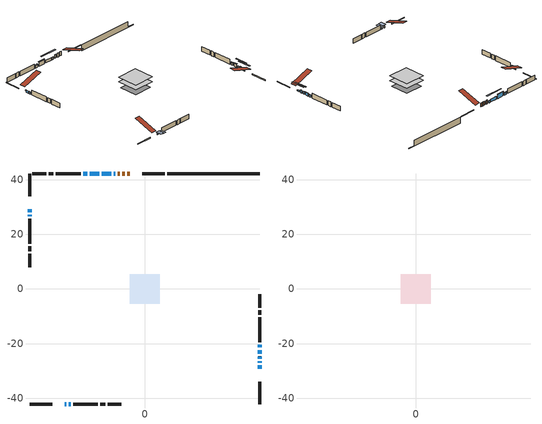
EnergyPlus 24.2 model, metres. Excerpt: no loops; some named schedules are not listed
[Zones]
conditioned space
 floor adiabatic (AdiabaticFloorConstruction): -5.43,-5.43 -5.43,5.43 5.43,5.43 5.43,-5.43 z1.53
 floor foundation (Slab1 construction): -4.84,-4.84 -4.84,4.84 4.84,4.84 4.84,-4.84 z-1.48
 floor foundation (Slab2 construction): -2.16,-2.16 -2.16,2.16 2.16,2.16 2.16,-2.16 z0
 wall outside (RimJoist1 construction): 7.3,42.07 -0.93,42.07 / -42.07,-42.07 -33.84,-42.07 / -42.07,42.07 -42.07,33.84 / 42.07,-42.07 42.07,-33.84 z1.53:1.83
 wall outside (AdiabaticWallConstruction 1): -5.57,42.07 -6.35,42.07 / -7.28,42.07 -8.19,42.07 / -9.12,42.07 -9.82,42.07 z1.53:3.56
 wall outside (AdiabaticWallConstruction): -29.19,-42.07 -28.66,-42.07 z1.53:2.45; -10.75,42.07 -11.28,42.07 / 42.07,-25.43 42.07,-24.69 z1.53:2.75; 42.07,-29.19 42.07,-27.97 z1.53:2.27; 42.07,-27.04 42.07,-26.36 z1.53:2.95; -12.21,42.07 -15.72,42.07 / 42.07,-23.76 42.07,-22.31 z1.53:2.98; 42.07,-21.39 42.07,-20.45 z1.53:2.6; -16.64,42.07 -20.15,42.07 z1.53:3.56; -21.08,42.07 -22.53,42.07 z1.53:2.67; -27.73,-42.07 -27.14,-42.07 z1.53:2.12; -42.07,29.19 -42.07,28.02 / -42.07,27.1 -42.07,26.54 z1.53:2.5
 wall outside (Wall1 construction): -23.46,42.07 -32.55,42.07 / -26.21,-42.07 -17.12,-42.07 / -42.07,25.61 -42.07,16.51 / 42.07,-19.52 42.07,-10.42 z1.53:3.97
 wall outside (Wall2 construction): -33.48,42.07 -35.18,42.07 / -16.19,-42.07 -14.5,-42.07 / -42.07,15.58 -42.07,13.89 / 42.07,-9.49 42.07,-7.8 z1.53:3.97
 wall outside (Wall3 construction): -36.1,42.07 -41.14,42.07 / -13.57,-42.07 -8.53,-42.07 / -42.07,12.96 -42.07,7.93 / 42.07,-6.87 42.07,-1.84 z1.53:3.97
 wall foundation (FoundationWall1 construction): 8.23,42.07,-1.48 8.23,42.07,1.53 38.68,42.07,1.53 38.68,42.07,-1.21 42.07,42.07,-1.21 42.07,42.07,-1.48
 window (WindowConstruction 7): -29.19,-42.07 -28.66,-42.07 z1.53:2.44
 window (WindowConstruction 12): -10.75,42.07 -11.28,42.07 z1.53:2.75
 window (WindowConstruction 8): 42.07,-29.19 42.07,-27.97 z1.53:2.27
 window (WindowConstruction 9): 42.07,-27.04 42.07,-26.36 z1.53:2.95
 window (WindowConstruction 10): -12.21,42.07 -15.72,42.07 z1.53:2.98
 window (WindowConstruction 11): 42.07,-25.43 42.07,-24.69 z1.53:2.75
 window (WindowConstruction): 42.07,-23.76 42.07,-22.31 z1.53:2.98
 window (WindowConstruction 1): 42.07,-21.39 42.07,-20.45 z1.53:2.6
 window (WindowConstruction 2): -16.65,42.07 -20.15,42.07 z1.53:3.56
 window (WindowConstruction 3): -21.08,42.07 -22.53,42.07 z1.53:2.67
 window (WindowConstruction 4): -27.73,-42.07 -27.14,-42.07 z1.53:2.12
 window (WindowConstruction 5): -42.07,29.19 -42.07,28.02 z1.53:2.5
 window (WindowConstruction 6): -42.07,27.1 -42.07,26.54 z1.53:2.5
 door (Door): -5.57,42.07 -6.35,42.07 z1.53:3.56
 door (Door 1): -7.28,42.07 -8.19,42.07 z1.53:3.56
 door (Door 2): -9.12,42.07 -9.82,42.07 z1.53:3.56
 ceiling adiabatic (AdiabaticFloorConstruction): 5.43,-5.43 5.43,5.43 -5.43,5.43 -5.43,-5.43 z1.53
attic - vented
 floor to conditioned space (Floor1 construction Reversed): -5.43,-5.43 -5.43,5.43 5.43,5.43 5.43,-5.43 z3.97
 roof outside (Roof1 construction): -4.64,42.07,3.97 -4.64,31.49,7.49 -1.86,31.49,7.49 -1.86,42.07,3.97; -30.12,-42.07,3.97 -30.12,-31.49,7.49 -32.91,-31.49,7.49 -32.91,-42.07,3.97; -42.07,30.12,3.97 -31.49,30.12,7.49 -31.49,32.91,7.49 -42.07,32.91,3.97; 42.07,-30.12,3.97 31.49,-30.12,7.49 31.49,-32.91,7.49 42.07,-32.91,3.97
shading: -28.05,-42.07 -29.8,-42.07 -29.8,-44.81 -28.05,-44.81 z3.05; 42.07,-25.03 42.07,-32.13 42.48,-32.13 42.48,-25.03 z5.21; 42.07,-23.42 42.07,-29.99 42.48,-29.99 42.48,-23.42 z5.89; -18.66,42.07 -9.27,42.07 -9.27,42.48 -18.66,42.48 z5.92; 42.07,-22.11 42.07,-23.96 42.48,-23.96 42.48,-22.11 z3.18; 42.07,-20.25 42.07,-21.59 42.48,-21.59 42.48,-20.25 z2.8; -20.35,42.07 -16.44,42.07 -16.44,42.48 -20.35,42.48 z3.76; -22.73,42.07 -20.88,42.07 -20.88,42.48 -22.73,42.48 z2.87; -26.53,-42.07 -28.34,-42.07 -28.34,-44.81 -26.53,-44.81 z2.72; -42.07,27.82 -42.07,29.39 -42.48,29.39 -42.48,27.82 z2.7; -42.07,26.34 -42.07,27.3 -42.48,27.3 -42.48,26.34 z2.7
[Building]
Building 1: Terrain=Suburbs
[Site:Location]
Edmonton Intl AP_AB: Latitude {deg}=53.31; Longitude {deg}=-113.58; Time Zone {hr}=-7; Elevation {m}=723; Keep Site Location Information=Yes
[Site:GroundTemperature:Shallow]
-1.56185, -3.61833, -3.78302, -2.80711, 1.11059, 5.01004, 8.39065, 10.5322, 10.7141, 8.97234, 5.67794, 1.89811
[Site:WaterMainsTemperature]
Calculation Method=Schedule; Temperature Schedule=mains temperature schedule
[Material] Roughness=Rough; Thermal Absorptance=0.9
Name | Thickness {m} | Conductivity {W/m-K} | Density {kg/m3} | Specific Heat {J/kg-K} | Solar Absorptance | Visible Absorptance
asphalt or fiberglass shingles | 0.00635 | 0.162714 | 1121.4 | 1465.45 | 0.4 | 0.4
ceiling loosefill ins | 0.0846667 | 0.0480833 | 16.02 | 1046.75 | 0.7 | 0.7
ceiling stud and cavity | 0.1397 | 0.103169 | 65.682 | 1177.47 | 0.7 | 0.7
concrete 4.0 in. | 0.1016 | 1.803125 | 2242.8 | 837.4 | 0.7 | 0.7
concrete 8.0 in. | 0.2032 | 1.803125 | 2242.8 | 837.4 | 0.7 | 0.7
door material | 0.04445 | 0.053851 | 512.64 | 1214.23 | 0.7 | 0.7
door material 1 | 0.04445 | 0.188738 | 512.64 | 1214.23 | 0.7 | 0.7
exterior vertical ins | 0.0460229 | 0.029427 | 32.04 | 1214.23 | 0.7 | 0.7
floor covering | 0.0127 | 0.0433444 | 54.468 | 1339.84 | 0.6 | 0.6
floor rigid ins; wall rigid ins 1 | 0.512978 | 0.029427 | 32.04 | 1214.23 | 0.7 | 0.7
floor stud and cavity | 0.1397 | 1.75129 | 37.0049 | 1207.88 | 0.7 | 0.7
furniture material conditioned space 1 | 0.1524 | 0.115458 | 640.8 | 1214.23 | 0.6 | 0.6
gypsum board | 0.0127 | 0.160291 | 801 | 837.4 | 0.6 | 0.6
gypsum board 1 | 0.00254 | 0.160291 | 801 | 837.4 | 0.6 | 0.6
gypsum board 2 | 0.0127 | 0.160291 | 801 | 837.4 | 0.7 | 0.7
osb sheathing 0.5 in. | 0.0127 | 0.115458 | 512.64 | 1214.23 | 0.7 | 0.7
osb sheathing 0.75 in. | 0.01905 | 0.115458 | 512.64 | 1214.23 | 0.7 | 0.7
osb sheathing 2.0 in. | 0.0508 | 0.115458 | 512.64 | 1214.23 | 0.7 | 0.7
rim joist stud and cavity | 0.0508 | 0.0296634 | 125.044 | 1163.47 | 0.6 | 0.6
wall rigid ins | 0.051816 | 0.029427 | 32.04 | 1214.23 | 0.7 | 0.7
wall stud and cavity | 0.1397 | 0.212138 | 139.0536 | 1170.24 | 0.7 | 0.7
wall stud and cavity 1 | 0.1397 | 0.408978 | 139.0536 | 1170.24 | 0.7 | 0.7
wall stud and cavity 2 | 0.0889 | 0.539245 | 50.32683 | 1063.81 | 0.7 | 0.7
wall stud and cavity 3 | 0.0889 | 0.380278 | 52.3479 | 1209.89 | 0.7 | 0.7
wall stud and cavity 4 | 0.0889 | 0.391764 | 83.0341 | 1211.67 | 0.7 | 0.7
wood siding | 0.0254 | 0.102417 | 544.68 | 1172.36 | 0.4 | 0.4
wood siding 1 | 0.00254 | 0.102417 | 544.68 | 1172.36 | 0.4 | 0.4
wood siding 2; wood siding 3; wood siding 4 | 0.0254 | 0.102417 | 544.68 | 1172.36 | 0.7 | 0.7
[WindowMaterial:SimpleGlazingSystem]
Name | U-Factor {W/m2-K} | Solar Heat Gain Coefficient
WindowMaterial | 2.96278 | 0.59
WindowMaterial 1 | 3.0082 | 0.53
WindowMaterial 10 | 2.946882 | 0.61
WindowMaterial 11 | 3.30914 | 0.61
WindowMaterial 2 | 2.97868 | 0.59
WindowMaterial 3 | 2.97187 | 0.58
WindowMaterial 4 | 3.30346 | 0.57
WindowMaterial 5 | 2.99855 | 0.54
WindowMaterial 6 | 3.0383 | 0.46
WindowMaterial 7 | 3.308 | 0.59
WindowMaterial 8 | 3.00764 | 0.52
WindowMaterial 9 | 2.12017 | 0.42
[Construction]
AdiabaticFloorConstruction: floor stud and cavity, floor rigid ins, osb sheathing 0.75 in., floor covering
AdiabaticWallConstruction: wood siding 3, wall rigid ins 1, wall stud and cavity 3, gypsum board
AdiabaticWallConstruction 1: wood siding 4, wall rigid ins 1, wall stud and cavity 3, gypsum board
Door; Door 2: door material
Door 1: door material 1
Floor1 construction Reversed: gypsum board, ceiling stud and cavity, ceiling loosefill ins
FoundationWall1 construction: concrete 8.0 in., gypsum board 2
furniture construction conditioned space 1: furniture material conditioned space 1
PartitionWallConstruction: gypsum board, wall stud and cavity 4, gypsum board
RimJoist1 construction: wood siding 2, osb sheathing 2.0 in., rim joist stud and cavity
Roof1 construction: asphalt or fiberglass shingles
Slab1 construction; Slab2 construction: concrete 4.0 in.
Wall1 construction: wood siding, wall rigid ins, osb sheathing 0.5 in., wall stud and cavity, gypsum board
Wall2 construction: wood siding, wall rigid ins, osb sheathing 0.5 in., wall stud and cavity 1, gypsum board
Wall3 construction: wood siding 1, wall stud and cavity 2, gypsum board 1
WindowConstruction: WindowMaterial
WindowConstruction 1: WindowMaterial 1
WindowConstruction 10: WindowMaterial 10
WindowConstruction 11; WindowConstruction 8: WindowMaterial 8
WindowConstruction 12: WindowMaterial 11
WindowConstruction 2: WindowMaterial 2
WindowConstruction 3: WindowMaterial 3
WindowConstruction 4: WindowMaterial 4
WindowConstruction 5: WindowMaterial 5
WindowConstruction 6: WindowMaterial 6
WindowConstruction 7: WindowMaterial 7
WindowConstruction 9: WindowMaterial 9
[Zone] Multiplier=1; Part of Total Floor Area=Yes
Name | Volume {m3}
attic - vented | 67.4027
conditioned space | 610.9
[Space]
Name | Zone | Volume {m3}
attic - vented 1 | attic - vented | 67.4027
conditioned space 1 | conditioned space | 610.9
[ZoneInfiltration:EffectiveLeakageArea]
infil attic - vented 1: Zone or Space=attic - vented 1; Schedule=Always On Discrete; Effective Air Leakage Area {cm2}=4098.09; Stack Coefficient=0.00024506; Wind Coefficient=1.05769e-05
[ZoneMixing]
whole house fan mix: Zone or Space=attic - vented; Schedule=Always On Continuous; Design Flow Rate Calculation Method=Flow/Zone; Design Flow Rate {m3/s}=0; Source Zone or Space=conditioned space
[SurfaceProperty:ExposedFoundationPerimeter] Exposed Perimeter Calculation Method=TotalExposedPerimeter
Name | Total Exposed Perimeter {m}
Slab1 | 33.833
Slab2 | 12.497
[InternalMass] Zone or ZoneList=conditioned space; Space or SpaceList=conditioned space 1
Name | Construction | Surface Area {m2}
furniture mass conditioned space 1 | furniture construction conditioned space 1 | 91.9921
partition wall mass | PartitionWallConstruction | 229.98
[Lights]
interior lighting: Zone or ZoneList or Space or SpaceList=conditioned space 1; Schedule=interior lighting schedule; Design Level Calculation Method=LightingLevel; Lighting Level {W}=343.2; Return Air Fraction=0; Fraction Radiant=0.6; Fraction Visible=0.2; Fraction Replaceable=1
[People]
occupants: Zone or ZoneList or Space or SpaceList=conditioned space 1; Number of People Schedule=occupants schedule; Number of People Calculation Method=People; Number of People=3; Fraction Radiant=0.314171; Sensible Heat Fraction=0.56303; Activity Level Schedule=occupants activity schedule; Carbon Dioxide Generation Rate {m3/s-W}=0; Enable ASHRAE 55 Comfort Warnings=No; Mean Radiant Temperature Calculation Type=EnclosureAveraged
[ElectricEquipment] Zone or ZoneList or Space or SpaceList=conditioned space 1; Design Level Calculation Method=EquipmentLevel
Name | Schedule | Design Level {W} | Fraction Latent | Fraction Radiant | Fraction Lost
clothes dryer | clothes dryer schedule | 140.772 | 0.015 | 0.081 | 0.85
clothes washer | clothes washer schedule | 32.1985 | 0.03 | 0.162 | 0.7
cooking range | cooking range schedule | 215.147 | 0.08 | 0.432 | 0.2
dishwasher | dishwasher schedule | 66.8632 | 0.3 | 0.18 | 0.4
fridge | fridge schedule | 72.9452 | 0 | 0.6 | 0
mech vent bath fan 0 | mech vent bath fan 0 schedule | 50.2 | 0 | 0 | 1
mech vent bath fan 1 | mech vent bath fan 1 schedule | 50.2 | 0 | 0 | 1
mech vent house fan | mech vent house fan schedule | 0 | 0 | 0 | 1
mech vent house fan cfis | mech vent house fan cfis schedule | 0 | 0 | 0 | 0
mech vent range fan 0 | mech vent range fan 0 schedule | 57 | 0 | 0 | 1
misc plug loads | misc plug loads schedule | 494.7 | 0.045 | 0.513 | 0.1
whole house fan | Always On Discrete | 0 | 0 | 0 | 1
[OtherEquipment] Zone or ZoneList or Space or SpaceList=conditioned space 1; Design Level Calculation Method=EquipmentLevel
Name | Fuel Type | Schedule | Design Level {W} | Fraction Latent | Fraction Radiant | Fraction Lost
clothes dryer 1 | Electricity | clothes dryer schedule | 0 | 0.015 | 0.081 | 0.85
cooking range 1 | Electricity | cooking range schedule | 0 | 0.08 | 0.432 | 0.2
general water use latent | None | general water use schedule | 62.594 | 1 | 0 | 0
general water use sensible | None | general water use schedule | -61.6891 | 0 | 0.6 | 0
mech vent house fan latent load | None | Always On Discrete | 0 | 1 | 0 | 0
mech vent house fan sensible load | None | Always On Discrete | 0 | 0 | 0 | 0
water heater energy adjustment1 | NaturalGas | Always On Discrete | 0.01 | 0 | 0 | 1
[ZoneInfiltration:DesignFlowRate] Zone or ZoneList or Space or SpaceList=conditioned space 1; Schedule=Always On Discrete; Design Flow Rate Calculation Method=Flow/Zone; Design Flow Rate {m3/s}=0
infil flow; natural vent flow; whole house fan flow
[Foundation:Kiva] Initial Indoor Air Temperature {C}=18; Wall Depth Below Slab {m}=0.2032
Name | Wall Height Above Grade {m} | Custom Block Material Name 1 | Custom Block Depth 1 {m} | Custom Block X Position 1 {m} | Custom Block Z Position 1 {m}
Foundation Kiva 1 | 1.53 | exterior vertical ins | 3.00999 | 0.2159 | 0
Foundation Kiva 2 | 0.1016
[Foundation:Kiva:Settings]
Soil Conductivity {W/m-K}=0.849921; Soil Density {kg/m3}=1842.3; Soil Specific Heat {J/kg-K}=418.7; Ground Solar Absorptivity=0.9; Ground Thermal Absorptivity=0.9; Ground Surface Roughness {m}=0.03; Far-Field Width {m}=40; Deep-Ground Boundary Condition=ZeroFlux; Deep-Ground Depth {m}=40; Minimum Cell Dimension {m}=0.2; Maximum Cell Growth Coefficient=3; Simulation Timestep=Timestep
[Exterior:Lights]
exterior lighting: Schedule=exterior lighting schedule; Design Level {W}=75.6
[Schedule:Constant]
Name | Hourly Value
Always On Continuous; mech vent house fan schedule; mech vent house fan cfis schedule; Always On Discrete | 1
occupants activity schedule | 117.228
fridge schedule | 0
[Schedule:Week:Daily]
interior lighting schedule Week Rule - Jan1-Jan27: interior lighting schedule day, interior lighting schedule day, interior lighting schedule day, interior lighting schedule day, interior lighting schedule day, interior lighting schedule day, interior lighting schedule day, interior lighting schedule default day, interior lighting schedule default day, interior lighting schedule default day, interior lighting schedule default day, interior lighting schedule default day
interior lighting schedule Week Rule - Jan28-Feb3: interior lighting schedule day, interior lighting schedule day, interior lighting schedule day, interior lighting schedule day, interior lighting schedule day 1, interior lighting schedule day 1, interior lighting schedule day 1, interior lighting schedule default day, interior lighting schedule default day, interior lighting schedule default day, interior lighting schedule default day, interior lighting schedule default day
interior lighting schedule Week Rule - Feb4-Feb24: interior lighting schedule day 1, interior lighting schedule day 1, interior lighting schedule day 1, interior lighting schedule day 1, interior lighting schedule day 1, interior lighting schedule day 1, interior lighting schedule day 1, interior lighting schedule default day, interior lighting schedule default day, interior lighting schedule default day, interior lighting schedule default day, interior lighting schedule default day
interior lighting schedule Week Rule - Feb25-Mar3: interior lighting schedule day 1, interior lighting schedule day 1, interior lighting schedule day 1, interior lighting schedule day 1, interior lighting schedule day 2, interior lighting schedule day 2, interior lighting schedule day 2, interior lighting schedule default day, interior lighting schedule default day, interior lighting schedule default day, interior lighting schedule default day, interior lighting schedule default day
interior lighting schedule Week Rule - Mar4-Mar31: interior lighting schedule day 2, interior lighting schedule day 2, interior lighting schedule day 2, interior lighting schedule day 2, interior lighting schedule day 2, interior lighting schedule day 2, interior lighting schedule day 2, interior lighting schedule default day, interior lighting schedule default day, interior lighting schedule default day, interior lighting schedule default day, interior lighting schedule default day
interior lighting schedule Week Rule - Apr1-Apr28: interior lighting schedule day 3, interior lighting schedule day 3, interior lighting schedule day 3, interior lighting schedule day 3, interior lighting schedule day 3, interior lighting schedule day 3, interior lighting schedule day 3, interior lighting schedule default day, interior lighting schedule default day, interior lighting schedule default day, interior lighting schedule default day, interior lighting schedule default day
interior lighting schedule Week Rule - Apr29-May5: interior lighting schedule day 3, interior lighting schedule day 3, interior lighting schedule day 4, interior lighting schedule day 4, interior lighting schedule day 4, interior lighting schedule day 4, interior lighting schedule day 4, interior lighting schedule default day, interior lighting schedule default day, interior lighting schedule default day, interior lighting schedule default day, interior lighting schedule default day
interior lighting schedule Week Rule - May6-May26: interior lighting schedule day 4, interior lighting schedule day 4, interior lighting schedule day 4, interior lighting schedule day 4, interior lighting schedule day 4, interior lighting schedule day 4, interior lighting schedule day 4, interior lighting schedule default day, interior lighting schedule default day, interior lighting schedule default day, interior lighting schedule default day, interior lighting schedule default day
interior lighting schedule Week Rule - May27-Jun2: interior lighting schedule day 4, interior lighting schedule day 4, interior lighting schedule day 4, interior lighting schedule day 4, interior lighting schedule day 4, interior lighting schedule day 5, interior lighting schedule day 5, interior lighting schedule default day, interior lighting schedule default day, interior lighting schedule default day, interior lighting schedule default day, interior lighting schedule default day
interior lighting schedule Week Rule - Jun3-Jun30: interior lighting schedule day 5, interior lighting schedule day 5, interior lighting schedule day 5, interior lighting schedule day 5, interior lighting schedule day 5, interior lighting schedule day 5, interior lighting schedule day 5, interior lighting schedule default day, interior lighting schedule default day, interior lighting schedule default day, interior lighting schedule default day, interior lighting schedule default day
interior lighting schedule Week Rule - Jul1-Jul28: interior lighting schedule day 6, interior lighting schedule day 6, interior lighting schedule day 6, interior lighting schedule day 6, interior lighting schedule day 6, interior lighting schedule day 6, interior lighting schedule day 6, interior lighting schedule default day, interior lighting schedule default day, interior lighting schedule default day, interior lighting schedule default day, interior lighting schedule default day
interior lighting schedule Week Rule - Jul29-Aug4: interior lighting schedule day 6, interior lighting schedule day 6, interior lighting schedule day 6, interior lighting schedule day 7, interior lighting schedule day 7, interior lighting schedule day 7, interior lighting schedule day 7, interior lighting schedule default day, interior lighting schedule default day, interior lighting schedule default day, interior lighting schedule default day, interior lighting schedule default day
interior lighting schedule Week Rule - Aug5-Aug25: interior lighting schedule day 7, interior lighting schedule day 7, interior lighting schedule day 7, interior lighting schedule day 7, interior lighting schedule day 7, interior lighting schedule day 7, interior lighting schedule day 7, interior lighting schedule default day, interior lighting schedule default day, interior lighting schedule default day, interior lighting schedule default day, interior lighting schedule default day
interior lighting schedule Week Rule - Aug26-Sep1: interior lighting schedule day 7, interior lighting schedule day 7, interior lighting schedule day 7, interior lighting schedule day 7, interior lighting schedule day 7, interior lighting schedule day 7, interior lighting schedule day 8, interior lighting schedule default day, interior lighting schedule default day, interior lighting schedule default day, interior lighting schedule default day, interior lighting schedule default day
interior lighting schedule Week Rule - Sep2-Sep29: interior lighting schedule day 8, interior lighting schedule day 8, interior lighting schedule day 8, interior lighting schedule day 8, interior lighting schedule day 8, interior lighting schedule day 8, interior lighting schedule day 8, interior lighting schedule default day, interior lighting schedule default day, interior lighting schedule default day, interior lighting schedule default day, interior lighting schedule default day
interior lighting schedule Week Rule - Sep30-Oct6: interior lighting schedule day 8, interior lighting schedule day 9, interior lighting schedule day 9, interior lighting schedule day 9, interior lighting schedule day 9, interior lighting schedule day 9, interior lighting schedule day 9, interior lighting schedule default day, interior lighting schedule default day, interior lighting schedule default day, interior lighting schedule default day, interior lighting schedule default day
interior lighting schedule Week Rule - Oct7-Oct27: interior lighting schedule day 9, interior lighting schedule day 9, interior lighting schedule day 9, interior lighting schedule day 9, interior lighting schedule day 9, interior lighting schedule day 9, interior lighting schedule day 9, interior lighting schedule default day, interior lighting schedule default day, interior lighting schedule default day, interior lighting schedule default day, interior lighting schedule default day
interior lighting schedule Week Rule - Oct28-Nov3: interior lighting schedule day 9, interior lighting schedule day 9, interior lighting schedule day 9, interior lighting schedule day 9, interior lighting schedule day 10, interior lighting schedule day 10, interior lighting schedule day 10, interior lighting schedule default day, interior lighting schedule default day, interior lighting schedule default day, interior lighting schedule default day, interior lighting schedule default day
interior lighting schedule Week Rule - Nov4-Nov24: interior lighting schedule day 10, interior lighting schedule day 10, interior lighting schedule day 10, interior lighting schedule day 10, interior lighting schedule day 10, interior lighting schedule day 10, interior lighting schedule day 10, interior lighting schedule default day, interior lighting schedule default day, interior lighting schedule default day, interior lighting schedule default day, interior lighting schedule default day
interior lighting schedule Week Rule - Nov25-Dec1: interior lighting schedule day 10, interior lighting schedule day 10, interior lighting schedule day 10, interior lighting schedule day 10, interior lighting schedule day 10, interior lighting schedule day 10, interior lighting schedule day 11, interior lighting schedule default day, interior lighting schedule default day, interior lighting schedule default day, interior lighting schedule default day, interior lighting schedule default day
interior lighting schedule Week Rule - Dec2-Dec31: interior lighting schedule day 11, interior lighting schedule day 11, interior lighting schedule day 11, interior lighting schedule day 11, interior lighting schedule day 11, interior lighting schedule day 11, interior lighting schedule day 11, interior lighting schedule default day, interior lighting schedule default day, interior lighting schedule default day, interior lighting schedule default day, interior lighting schedule default day
occupants schedule Week Rule - Jan1-Dec31: occupants schedule day, occupants schedule day, occupants schedule day, occupants schedule day, occupants schedule day, occupants schedule day, occupants schedule day, occupants schedule default day, occupants schedule default day, occupants schedule default day, occupants schedule default day, occupants schedule default day
clothes dryer schedule Week Rule - Jan1-Dec31: clothes dryer schedule day, clothes dryer schedule day, clothes dryer schedule day, clothes dryer schedule day, clothes dryer schedule day, clothes dryer schedule day, clothes dryer schedule day, clothes dryer schedule default day, clothes dryer schedule default day, clothes dryer schedule default day, clothes dryer schedule default day, clothes dryer schedule default day
clothes washer schedule Week Rule - Jan1-Dec31: clothes washer schedule day, clothes washer schedule day, clothes washer schedule day, clothes washer schedule day, clothes washer schedule day, clothes washer schedule day, clothes washer schedule day, clothes washer schedule default day, clothes washer schedule default day, clothes washer schedule default day, clothes washer schedule default day, clothes washer schedule default day
cooking range schedule Week Rule - Jan1-Dec31: cooking range schedule day, cooking range schedule day, cooking range schedule day, cooking range schedule day, cooking range schedule day, cooking range schedule day, cooking range schedule day, cooking range schedule default day, cooking range schedule default day, cooking range schedule default day, cooking range schedule default day, cooking range schedule default day
dishwasher schedule Week Rule - Jan1-Dec31: dishwasher schedule day, dishwasher schedule day, dishwasher schedule day, dishwasher schedule day, dishwasher schedule day, dishwasher schedule day, dishwasher schedule day, dishwasher schedule default day, dishwasher schedule default day, dishwasher schedule default day, dishwasher schedule default day, dishwasher schedule default day
mech vent bath fan 0 schedule Week Rule - Jan1-Dec31: mech vent bath fan 0 schedule day, mech vent bath fan 0 schedule day, mech vent bath fan 0 schedule day, mech vent bath fan 0 schedule day, mech vent bath fan 0 schedule day, mech vent bath fan 0 schedule day, mech vent bath fan 0 schedule day, mech vent bath fan 0 schedule default day, mech vent bath fan 0 schedule default day, mech vent bath fan 0 schedule default day, mech vent bath fan 0 schedule default day, mech vent bath fan 0 schedule default day
mech vent bath fan 1 schedule Week Rule - Jan1-Dec31: mech vent bath fan 1 schedule day, mech vent bath fan 1 schedule day, mech vent bath fan 1 schedule day, mech vent bath fan 1 schedule day, mech vent bath fan 1 schedule day, mech vent bath fan 1 schedule day, mech vent bath fan 1 schedule day, mech vent bath fan 1 schedule default day, mech vent bath fan 1 schedule default day, mech vent bath fan 1 schedule default day, mech vent bath fan 1 schedule default day, mech vent bath fan 1 schedule default day
mech vent range fan 0 schedule Week Rule - Jan1-Dec31: mech vent range fan 0 schedule day, mech vent range fan 0 schedule day, mech vent range fan 0 schedule day, mech vent range fan 0 schedule day, mech vent range fan 0 schedule day, mech vent range fan 0 schedule day, mech vent range fan 0 schedule day, mech vent range fan 0 schedule default day, mech vent range fan 0 schedule default day, mech vent range fan 0 schedule default day, mech vent range fan 0 schedule default day, mech vent range fan 0 schedule default day
misc plug loads schedule Week Rule - Jan1-Dec31: misc plug loads schedule day, misc plug loads schedule day, misc plug loads schedule day, misc plug loads schedule day, misc plug loads schedule day, misc plug loads schedule day, misc plug loads schedule day, misc plug loads schedule default day, misc plug loads schedule default day, misc plug loads schedule default day, misc plug loads schedule default day, misc plug loads schedule default day
general water use schedule Week Rule - Jan1-Dec31: general water use schedule day, general water use schedule day, general water use schedule day, general water use schedule day, general water use schedule day, general water use schedule day, general water use schedule day, general water use schedule default day, general water use schedule default day, general water use schedule default day, general water use schedule default day, general water use schedule default day
exterior lighting schedule Week Rule - Jan1-Jan27: exterior lighting schedule day, exterior lighting schedule day, exterior lighting schedule day, exterior lighting schedule day, exterior lighting schedule day, exterior lighting schedule day, exterior lighting schedule day, exterior lighting schedule default day, exterior lighting schedule default day, exterior lighting schedule default day, exterior lighting schedule default day, exterior lighting schedule default day
exterior lighting schedule Week Rule - Jan28-Feb3: exterior lighting schedule day, exterior lighting schedule day, exterior lighting schedule day, exterior lighting schedule day, exterior lighting schedule day 1, exterior lighting schedule day 1, exterior lighting schedule day 1, exterior lighting schedule default day, exterior lighting schedule default day, exterior lighting schedule default day, exterior lighting schedule default day, exterior lighting schedule default day
exterior lighting schedule Week Rule - Feb4-Feb24: exterior lighting schedule day 1, exterior lighting schedule day 1, exterior lighting schedule day 1, exterior lighting schedule day 1, exterior lighting schedule day 1, exterior lighting schedule day 1, exterior lighting schedule day 1, exterior lighting schedule default day, exterior lighting schedule default day, exterior lighting schedule default day, exterior lighting schedule default day, exterior lighting schedule default day
exterior lighting schedule Week Rule - Feb25-Mar3: exterior lighting schedule day 1, exterior lighting schedule day 1, exterior lighting schedule day 1, exterior lighting schedule day 1, exterior lighting schedule day 2, exterior lighting schedule day 2, exterior lighting schedule day 2, exterior lighting schedule default day, exterior lighting schedule default day, exterior lighting schedule default day, exterior lighting schedule default day, exterior lighting schedule default day
exterior lighting schedule Week Rule - Mar4-Mar31: exterior lighting schedule day 2, exterior lighting schedule day 2, exterior lighting schedule day 2, exterior lighting schedule day 2, exterior lighting schedule day 2, exterior lighting schedule day 2, exterior lighting schedule day 2, exterior lighting schedule default day, exterior lighting schedule default day, exterior lighting schedule default day, exterior lighting schedule default day, exterior lighting schedule default day
exterior lighting schedule Week Rule - Apr1-Apr28: exterior lighting schedule day 3, exterior lighting schedule day 3, exterior lighting schedule day 3, exterior lighting schedule day 3, exterior lighting schedule day 3, exterior lighting schedule day 3, exterior lighting schedule day 3, exterior lighting schedule default day, exterior lighting schedule default day, exterior lighting schedule default day, exterior lighting schedule default day, exterior lighting schedule default day
exterior lighting schedule Week Rule - Apr29-May5: exterior lighting schedule day 3, exterior lighting schedule day 3, exterior lighting schedule day 4, exterior lighting schedule day 4, exterior lighting schedule day 4, exterior lighting schedule day 4, exterior lighting schedule day 4, exterior lighting schedule default day, exterior lighting schedule default day, exterior lighting schedule default day, exterior lighting schedule default day, exterior lighting schedule default day
exterior lighting schedule Week Rule - May6-May26: exterior lighting schedule day 4, exterior lighting schedule day 4, exterior lighting schedule day 4, exterior lighting schedule day 4, exterior lighting schedule day 4, exterior lighting schedule day 4, exterior lighting schedule day 4, exterior lighting schedule default day, exterior lighting schedule default day, exterior lighting schedule default day, exterior lighting schedule default day, exterior lighting schedule default day
exterior lighting schedule Week Rule - May27-Jun2: exterior lighting schedule day 4, exterior lighting schedule day 4, exterior lighting schedule day 4, exterior lighting schedule day 4, exterior lighting schedule day 4, exterior lighting schedule day 5, exterior lighting schedule day 5, exterior lighting schedule default day, exterior lighting schedule default day, exterior lighting schedule default day, exterior lighting schedule default day, exterior lighting schedule default day
exterior lighting schedule Week Rule - Jun3-Jun30: exterior lighting schedule day 5, exterior lighting schedule day 5, exterior lighting schedule day 5, exterior lighting schedule day 5, exterior lighting schedule day 5, exterior lighting schedule day 5, exterior lighting schedule day 5, exterior lighting schedule default day, exterior lighting schedule default day, exterior lighting schedule default day, exterior lighting schedule default day, exterior lighting schedule default day
exterior lighting schedule Week Rule - Jul1-Jul28: exterior lighting schedule day 6, exterior lighting schedule day 6, exterior lighting schedule day 6, exterior lighting schedule day 6, exterior lighting schedule day 6, exterior lighting schedule day 6, exterior lighting schedule day 6, exterior lighting schedule default day, exterior lighting schedule default day, exterior lighting schedule default day, exterior lighting schedule default day, exterior lighting schedule default day
exterior lighting schedule Week Rule - Jul29-Aug4: exterior lighting schedule day 6, exterior lighting schedule day 6, exterior lighting schedule day 6, exterior lighting schedule day 7, exterior lighting schedule day 7, exterior lighting schedule day 7, exterior lighting schedule day 7, exterior lighting schedule default day, exterior lighting schedule default day, exterior lighting schedule default day, exterior lighting schedule default day, exterior lighting schedule default day
exterior lighting schedule Week Rule - Aug5-Aug25: exterior lighting schedule day 7, exterior lighting schedule day 7, exterior lighting schedule day 7, exterior lighting schedule day 7, exterior lighting schedule day 7, exterior lighting schedule day 7, exterior lighting schedule day 7, exterior lighting schedule default day, exterior lighting schedule default day, exterior lighting schedule default day, exterior lighting schedule default day, exterior lighting schedule default day
exterior lighting schedule Week Rule - Aug26-Sep1: exterior lighting schedule day 7, exterior lighting schedule day 7, exterior lighting schedule day 7, exterior lighting schedule day 7, exterior lighting schedule day 7, exterior lighting schedule day 7, exterior lighting schedule day 8, exterior lighting schedule default day, exterior lighting schedule default day, exterior lighting schedule default day, exterior lighting schedule default day, exterior lighting schedule default day
exterior lighting schedule Week Rule - Sep2-Sep29: exterior lighting schedule day 8, exterior lighting schedule day 8, exterior lighting schedule day 8, exterior lighting schedule day 8, exterior lighting schedule day 8, exterior lighting schedule day 8, exterior lighting schedule day 8, exterior lighting schedule default day, exterior lighting schedule default day, exterior lighting schedule default day, exterior lighting schedule default day, exterior lighting schedule default day
[Schedule:Year]
interior lighting schedule: interior lighting schedule Week Rule - Jan1-Jan27, 1, 1, 1, 27, interior lighting schedule Week Rule - Jan28-Feb3, 1, 28, 2, 3, interior lighting schedule Week Rule - Feb4-Feb24, 2, 4, 2, 24, interior lighting schedule Week Rule - Feb25-Mar3, 2, 25, 3, 3, interior lighting schedule Week Rule - Mar4-Mar31, 3, 4, 3, 31, interior lighting schedule Week Rule - Apr1-Apr28, 4, 1, 4, 28, interior lighting schedule Week Rule - Apr29-May5, 4, 29, 5, 5, interior lighting schedule Week Rule - May6-May26, 5, 6, 5, 26, interior lighting schedule Week Rule - May27-Jun2, 5, 27, 6, 2, interior lighting schedule Week Rule - Jun3-Jun30, 6, 3, 6, 30, interior lighting schedule Week Rule - Jul1-Jul28, 7, 1, 7, 28, interior lighting schedule Week Rule - Jul29-Aug4, 7, 29, 8, 4, interior lighting schedule Week Rule - Aug5-Aug25, 8, 5, 8, 25, interior lighting schedule Week Rule - Aug26-Sep1, 8, 26, 9, 1, interior lighting schedule Week Rule - Sep2-Sep29, 9, 2, 9, 29, interior lighting schedule Week Rule - Sep30-Oct6, 9, 30, 10, 6, interior lighting schedule Week Rule - Oct7-Oct27, 10, 7, 10, 27, interior lighting schedule Week Rule - Oct28-Nov3, 10, 28, 11, 3, interior lighting schedule Week Rule - Nov4-Nov24, 11, 4, 11, 24, interior lighting schedule Week Rule - Nov25-Dec1, 11, 25, 12, 1, interior lighting schedule Week Rule - Dec2-Dec31, 12, 2, 12, 31
occupants schedule: occupants schedule Week Rule - Jan1-Dec31, 1, 1, 12, 31
clothes dryer schedule: clothes dryer schedule Week Rule - Jan1-Dec31, 1, 1, 12, 31
clothes washer schedule: clothes washer schedule Week Rule - Jan1-Dec31, 1, 1, 12, 31
cooking range schedule: cooking range schedule Week Rule - Jan1-Dec31, 1, 1, 12, 31
dishwasher schedule: dishwasher schedule Week Rule - Jan1-Dec31, 1, 1, 12, 31
mech vent bath fan 0 schedule: mech vent bath fan 0 schedule Week Rule - Jan1-Dec31, 1, 1, 12, 31
mech vent bath fan 1 schedule: mech vent bath fan 1 schedule Week Rule - Jan1-Dec31, 1, 1, 12, 31
mech vent range fan 0 schedule: mech vent range fan 0 schedule Week Rule - Jan1-Dec31, 1, 1, 12, 31
misc plug loads schedule: misc plug loads schedule Week Rule - Jan1-Dec31, 1, 1, 12, 31
general water use schedule: general water use schedule Week Rule - Jan1-Dec31, 1, 1, 12, 31
exterior lighting schedule: exterior lighting schedule Week Rule - Jan1-Jan27, 1, 1, 1, 27, exterior lighting schedule Week Rule - Jan28-Feb3, 1, 28, 2, 3, exterior lighting schedule Week Rule - Feb4-Feb24, 2, 4, 2, 24, exterior lighting schedule Week Rule - Feb25-Mar3, 2, 25, 3, 3, exterior lighting schedule Week Rule - Mar4-Mar31, 3, 4, 3, 31, exterior lighting schedule Week Rule - Apr1-Apr28, 4, 1, 4, 28, exterior lighting schedule Week Rule - Apr29-May5, 4, 29, 5, 5, exterior lighting schedule Week Rule - May6-May26, 5, 6, 5, 26, exterior lighting schedule Week Rule - May27-Jun2, 5, 27, 6, 2, exterior lighting schedule Week Rule - Jun3-Jun30, 6, 3, 6, 30, exterior lighting schedule Week Rule - Jul1-Jul28, 7, 1, 7, 28, exterior lighting schedule Week Rule - Jul29-Aug4, 7, 29, 8, 4, exterior lighting schedule Week Rule - Aug5-Aug25, 8, 5, 8, 25, exterior lighting schedule Week Rule - Aug26-Sep1, 8, 26, 9, 1, exterior lighting schedule Week Rule - Sep2-Sep29, 9, 2, 9, 29, exterior lighting schedule Week Rule - Sep30-Oct6, 9, 30, 10, 6, exterior lighting schedule Week Rule - Oct7-Oct27, 10, 7, 10, 27, exterior lighting schedule Week Rule - Oct28-Nov3, 10, 28, 11, 3, exterior lighting schedule Week Rule - Nov4-Nov24, 11, 4, 11, 24, exterior lighting schedule Week Rule - Nov25-Dec1, 11, 25, 12, 1, exterior lighting schedule Week Rule - Dec2-Dec31, 12, 2, 12, 31
[Schedule:Compact]
mains temperature schedule: Through: 01/01, For: AllDays, Until: 24:00, 3.97167, Through: 01/02, For: AllDays, Until: 24:00, 3.90778, Through: 01/03, For: AllDays, Until: 24:00, 3.84556, Through: 01/04, For: AllDays, Until: 24:00, 3.78389, Through: 01/05, For: AllDays, Until: 24:00, 3.72278, Through: 01/06, For: AllDays, Until: 24:00, 3.66278, Through: 01/07, For: AllDays, Until: 24:00, 3.60389, Through: 01/08, For: AllDays, Until: 24:00, 3.54556, Through: 01/09, For: AllDays, Until: 24:00, 3.48833, Through: 01/10, For: AllDays, Until: 24:00, 3.43167, Through: 01/11, For: AllDays, Until: 24:00, 3.37611, Through: 01/12, For: AllDays, Until: 24:00, 3.32167, Through: 01/13, For: AllDays, Until: 24:00, 3.26833, Through: 01/14, For: AllDays, Until: 24:00, 3.21556, Through: 01/15, For: AllDays, Until: 24:00, 3.16444, Through: 01/16, For: AllDays, Until: 24:00, 3.11389, Through: 01/17, For: AllDays, Until: 24:00, 3.06444, Through: 01/18, For: AllDays, Until: 24:00, 3.01611, Through: 01/19, For: AllDays, Until: 24:00, 2.96889, Through: 01/20, For: AllDays, Until: 24:00, 2.92278, Through: 01/21, For: AllDays, Until: 24:00, 2.87722, Through: 01/22, For: AllDays, Until: 24:00, 2.83333, Through: 01/23, For: AllDays, Until: 24:00, 2.79056, Through: 01/24, For: AllDays, Until: 24:00, 2.74889, Through: 01/25, For: AllDays, Until: 24:00, 2.70833, Through: 01/26, For: AllDays, Until: 24:00, 2.66889, Through: 01/27, For: AllDays, Until: 24:00, 2.63056, Through: 01/28, For: AllDays, Until: 24:00, 2.59333, Through: 01/29, For: AllDays, Until: 24:00, 2.55778, Through: 01/30, For: AllDays, Until: 24:00, 2.52278, Through: 01/31, For: AllDays, Until: 24:00, 2.48944, Through: 02/01, For: AllDays, Until: 24:00, 2.45722, Through: 02/02, For: AllDays, Until: 24:00, 2.42611, Through: 02/03, For: AllDays, Until: 24:00, 2.39667, Through: 02/04, For: AllDays, Until: 24:00, 2.36833, Through: 02/05, For: AllDays, Until: 24:00, 2.34111, Through: 02/06, For: AllDays, Until: 24:00, 2.315, Through: 02/07, For: AllDays, Until: 24:00, 2.29056, Through: 02/08, For: AllDays, Until: 24:00, 2.26722, Through: 02/09, For: AllDays, Until: 24:00, 2.245, Through: 02/10, For: AllDays, Until: 24:00, 2.22444, Through: 02/11, For: AllDays, Until: 24:00, 2.20444, Through: 02/12, For: AllDays, Until: 24:00, 2.18667, Through: 02/13, For: AllDays, Until: 24:00, 2.17, Through: 02/14, For: AllDays, Until: 24:00, 2.15444, Through: 02/15, For: AllDays, Until: 24:00, 2.14, Through: 02/16, For: AllDays, Until: 24:00, 2.12722, Through: 02/17, For: AllDays, Until: 24:00, 2.11556, Through: 02/18, For: AllDays, Until: 24:00, 2.10556, Through: 02/19, For: AllDays, Until: 24:00, 2.09667, Through: 02/20, For: AllDays, Until: 24:00, 2.08889, Through: 02/21, For: AllDays, Until: 24:00, 2.08278, Through: 02/22, For: AllDays, Until: 24:00, 2.07833, Through: 02/23, For: AllDays, Until: 24:00, 2.07444, Through: 02/24, For: AllDays, Until: 24:00, 2.07278, Through: 02/25, For: AllDays, Until: 24:00, 2.07167, Through: 02/26, For: AllDays, Until: 24:00, 2.07222, Through: 02/27, For: AllDays, Until: 24:00, 2.07444, Through: 02/28, For: AllDays, Until: 24:00, 2.07778, Through: 03/01, For: AllDays, Until: 24:00, 2.08222, Through: 03/02, For: AllDays, Until: 24:00, 2.08833, Through: 03/03, For: AllDays, Until: 24:00, 2.09556, Through: 03/04, For: AllDays, Until: 24:00, 2.10444, Through: 03/05, For: AllDays, Until: 24:00, 2.11444, Through: 03/06, For: AllDays, Until: 24:00, 2.12556, Through: 03/07, For: AllDays, Until: 24:00, 2.13833, Through: 03/08, For: AllDays, Until: 24:00, 2.15278, Through: 03/09, For: AllDays, Until: 24:00, 2.16778, Through: 03/10, For: AllDays, Until: 24:00, 2.18444, Through: 03/11, For: AllDays, Until: 24:00, 2.20278, Through: 03/12, For: AllDays, Until: 24:00, 2.22167, Through: 03/13, For: AllDays, Until: 24:00, 2.24278, Through: 03/14, For: AllDays, Until: 24:00, 2.26444, Through: 03/15, For: AllDays, Until: 24:00, 2.28778, Through: 03/16, For: AllDays, Until: 24:00, 2.31222, Through: 03/17, For: AllDays, Until: 24:00, 2.33778, Through: 03/18, For: AllDays, Until: 24:00, 2.365, Through: 03/19, For: AllDays, Until: 24:00, 2.39333, Through: 03/20, For: AllDays, Until: 24:00, 2.42278, Through: 03/21, For: AllDays, Until: 24:00, 2.45389, Through: 03/22, For: AllDays, Until: 24:00, 2.48611, Through: 03/23, For: AllDays, Until: 24:00, 2.51889, Through: 03/24, For: AllDays, Until: 24:00, 2.55389, Through: 03/25, For: AllDays, Until: 24:00, 2.58944, Through: 03/26, For: AllDays, Until: 24:00, 2.62611, Through: 03/27, For: AllDays, Until: 24:00, 2.66444, Through: 03/28, For: AllDays, Until: 24:00, 2.70389, Through: 03/29, For: AllDays, Until: 24:00, 2.74389, Through: 03/30, For: AllDays, Until: 24:00, 2.78556, Through: 03/31, For: AllDays, Until: 24:00, 2.82833, Through: 04/01, For: AllDays, Until: 24:00, 2.87222, Through: 04/02, For: AllDays, Until: 24:00, 2.91722, Through: 04/03, For: AllDays, Until: 24:00, 2.96333, Through: 04/04, For: AllDays, Until: 24:00, 3.01056, Through: 04/05, For: AllDays, Until: 24:00, 3.05889, Through: 04/06, For: AllDays, Until: 24:00, 3.10833, Through: 04/07, For: AllDays, Until: 24:00, 3.15833, Through: 04/08, For: AllDays, Until: 24:00, 3.21, Through: 04/09, For: AllDays, Until: 24:00, 3.26222, Through: 04/10, For: AllDays, Until: 24:00, 3.31556, Through: 04/11, For: AllDays, Until: 24:00, 3.37, Through: 04/12, For: AllDays, Until: 24:00, 3.42556, Through: 04/13, For: AllDays, Until: 24:00, 3.48167, Through: 04/14, For: AllDays, Until: 24:00, 3.53889, Through: 04/15, For: AllDays, Until: 24:00, 3.59722, Through: 04/16, For: AllDays, Until: 24:00, 3.65611, Through: 04/17, For: AllDays, Until: 24:00, 3.71611, Through: 04/18, For: AllDays, Until: 24:00, 3.77667, Through: 04/19, For: AllDays, Until: 24:00, 3.83833, Through: 04/20, For: AllDays, Until: 24:00, 3.90111, Through: 04/21, For: AllDays, Until: 24:00, 3.96444, Through: 04/22, For: AllDays, Until: 24:00, 4.02833, Through: 04/23, For: AllDays, Until: 24:00, 4.09333, Through: 04/24, For: AllDays, Until: 24:00, 4.15889, Through: 04/25, For: AllDays, Until: 24:00, 4.225, Through: 04/26, For: AllDays, Until: 24:00, 4.29222, Through: 04/27, For: AllDays, Until: 24:00, 4.36, Through: 04/28, For: AllDays, Until: 24:00, 4.42833, Through: 04/29, For: AllDays, Until: 24:00, 4.49722, Through: 04/30, For: AllDays, Until: 24:00, 4.56667, Through: 05/01, For: AllDays, Until: 24:00, 4.63722, Through: 05/02, For: AllDays, Until: 24:00, 4.70833, Through: 05/03, For: AllDays, Until: 24:00, 4.77944, Through: 05/04, For: AllDays, Until: 24:00, 4.85167, Through: 05/05, For: AllDays, Until: 24:00, 4.92389, Through: 05/06, For: AllDays, Until: 24:00, 4.99722, Through: 05/07, For: AllDays, Until: 24:00, 5.07056, Through: 05/08, For: AllDays, Until: 24:00, 5.145, Through: 05/09, For: AllDays, Until: 24:00, 5.21944, Through: 05/10, For: AllDays, Until: 24:00, 5.29389, Through: 05/11, For: AllDays, Until: 24:00, 5.36944, Through: 05/12, For: AllDays, Until: 24:00, 5.445, Through: 05/13, For: AllDays, Until: 24:00, 5.52111, Through: 05/14, For: AllDays, Until: 24:00, 5.59722, Through: 05/15, For: AllDays, Until: 24:00, 5.67389, Through: 05/16, For: AllDays, Until: 24:00, 5.75056, Through: 05/17, For: AllDays, Until: 24:00, 5.82778, Through: 05/18, For: AllDays, Until: 24:00, 5.90556, Through: 05/19, For: AllDays, Until: 24:00, 5.98278, Through: 05/20, For: AllDays, Until: 24:00, 6.06056, Through: 05/21, For: AllDays, Until: 24:00, 6.13889, Through: 05/22, For: AllDays, Until: 24:00, 6.21667, Through: 05/23, For: AllDays, Until: 24:00, 6.295, Through: 05/24, For: AllDays, Until: 24:00, 6.37333, Through: 05/25, For: AllDays, Until: 24:00, 6.45222, Through: 05/26, For: AllDays, Until: 24:00, 6.53056, Through: 05/27, For: AllDays, Until: 24:00, 6.60889, Through: 05/28, For: AllDays, Until: 24:00, 6.68778, Through: 05/29, For: AllDays, Until: 24:00, 6.76611, Through: 05/30, For: AllDays, Until: 24:00, 6.84444, Through: 05/31, For: AllDays, Until: 24:00, 6.92278, Through: 06/01, For: AllDays, Until: 24:00, 7.00111, Through: 06/02, For: AllDays, Until: 24:00, 7.07944, Through: 06/03, For: AllDays, Until: 24:00, 7.15778, Through: 06/04, For: AllDays, Until: 24:00, 7.23556, Through: 06/05, For: AllDays, Until: 24:00, 7.31333, Through: 06/06, For: AllDays, Until: 24:00, 7.39056, Through: 06/07, For: AllDays, Until: 24:00, 7.46833, Through: 06/08, For: AllDays, Until: 24:00, 7.545, Through: 06/09, For: AllDays, Until: 24:00, 7.62222, Through: 06/10, For: AllDays, Until: 24:00, 7.69833, Through: 06/11, For: AllDays, Until: 24:00, 7.775, Through: 06/12, For: AllDays, Until: 24:00, 7.85056, Through: 06/13, For: AllDays, Until: 24:00, 7.92611, Through: 06/14, For: AllDays, Until: 24:00, 8.00111, Through: 06/15, For: AllDays, Until: 24:00, 8.07611, Through: 06/16, For: AllDays, Until: 24:00, 8.15056, Through: 06/17, For: AllDays, Until: 24:00, 8.22389, Through: 06/18, For: AllDays, Until: 24:00, 8.29778, Through: 06/19, For: AllDays, Until: 24:00, 8.37056, Through: 06/20, For: AllDays, Until: 24:00, 8.44278, Through: 06/21, For: AllDays, Until: 24:00, 8.51444, Through: 06/22, For: AllDays, Until: 24:00, 8.58611, Through: 06/23, For: AllDays, Until: 24:00, 8.65667, Through: 06/24, For: AllDays, Until: 24:00, 8.72667, Through: 06/25, For: AllDays, Until: 24:00, 8.79611, Through: 06/26, For: AllDays, Until: 24:00, 8.865, Through: 06/27, For: AllDays, Until: 24:00, 8.93333, Through: 06/28, For: AllDays, Until: 24:00, 9.00056, Through: 06/29, For: AllDays, Until: 24:00, 9.06778, Through: 06/30, For: AllDays, Until: 24:00, 9.13333, Through: 07/01, For: AllDays, Until: 24:00, 9.19889, Through: 07/02, For: AllDays, Until: 24:00, 9.26333, Through: 07/03, For: AllDays, Until: 24:00, 9.32722, Through: 07/04, For: AllDays, Until: 24:00, 9.39056, Through: 07/05, For: AllDays, Until: 24:00, 9.45278, Through: 07/06, For: AllDays, Until: 24:00, 9.51389, Through: 07/07, For: AllDays, Until: 24:00, 9.57444, Through: 07/08, For: AllDays, Until: 24:00, 9.63389, Through: 07/09, For: AllDays, Until: 24:00, 9.69278, Through: 07/10, For: AllDays, Until: 24:00, 9.75056, Through: 07/11, For: AllDays, Until: 24:00, 9.80778, Through: 07/12, For: AllDays, Until: 24:00, 9.86333, Through: 07/13, For: AllDays, Until: 24:00, 9.91833, Through: 07/14, For: AllDays, Until: 24:00, 9.97278, Through: 07/15, For: AllDays, Until: 24:00, 10.0256, Through: 07/16, For: AllDays, Until: 24:00, 10.0778, Through: 07/17, For: AllDays, Until: 24:00, 10.1289, Through: 07/18, For: AllDays, Until: 24:00, 10.1789, Through: 07/19, For: AllDays, Until: 24:00, 10.2278, Through: 07/20, For: AllDays, Until: 24:00, 10.2756, Through: 07/21, For: AllDays, Until: 24:00, 10.3222, Through: 07/22, For: AllDays, Until: 24:00, 10.3683, Through: 07/23, For: AllDays, Until: 24:00, 10.4128, Through: 07/24, For: AllDays, Until: 24:00, 10.4561, Through: 07/25, For: AllDays, Until: 24:00, 10.4989, Through: 07/26, For: AllDays, Until: 24:00, 10.54, Through: 07/27, For: AllDays, Until: 24:00, 10.58, Through: 07/28, For: AllDays, Until: 24:00, 10.6189, Through: 07/29, For: AllDays, Until: 24:00, 10.6567, Through: 07/30, For: AllDays, Until: 24:00, 10.6928, Through: 07/31, For: AllDays, Until: 24:00, 10.7283, Through: 08/01, For: AllDays, Until: 24:00, 10.7622, Through: 08/02, For: AllDays, Until: 24:00, 10.7956, Through: 08/03, For: AllDays, Until: 24:00, 10.8272, Through: 08/04, For: AllDays, Until: 24:00, 10.8572, Through: 08/05, For: AllDays, Until: 24:00, 10.8867, Through: 08/06, For: AllDays, Until: 24:00, 10.9144, Through: 08/07, For: AllDays, Until: 24:00, 10.9411, Through: 08/08, For: AllDays, Until: 24:00, 10.9667, Through: 08/09, For: AllDays, Until: 24:00, 10.9906, Through: 08/10, For: AllDays, Until: 24:00, 11.0133, Through: 08/11, For: AllDays, Until: 24:00, 11.035, Through: 08/12, For: AllDays, Until: 24:00, 11.055, Through: 08/13, For: AllDays, Until: 24:00, 11.0739, Through: 08/14, For: AllDays, Until: 24:00, 11.0917, Through: 08/15, For: AllDays, Until: 24:00, 11.1078, Through: 08/16, For: AllDays, Until: 24:00, 11.1228, Through: 08/17, For: AllDays, Until: 24:00, 11.1361, Through: 08/18, For: AllDays, Until: 24:00, 11.1483, Through: 08/19, For: AllDays, Until: 24:00, 11.1594, Through: 08/20, For: AllDays, Until: 24:00, 11.1689, Through: 08/21, For: AllDays, Until: 24:00, 11.1772, Through: 08/22, For: AllDays, Until: 24:00, 11.1844, Through: 08/23, For: AllDays, Until: 24:00, 11.19, Through: 08/24, For: AllDays, Until: 24:00, 11.1939, Through: 08/25, For: AllDays, Until: 24:00, 11.1967, Through: 08/26, For: AllDays, Until: 24:00, 11.1983, Through: 08/27, For: AllDays, Until: 24:00, 11.1983, Through: 08/28, For: AllDays, Until: 24:00, 11.1972, Through: 08/29, For: AllDays, Until: 24:00, 11.195, Through: 08/30, For: AllDays, Until: 24:00, 11.1911, Through: 08/31, For: AllDays, Until: 24:00, 11.1856, Through: 09/01, For: AllDays, Until: 24:00, 11.1789, Through: 09/02, For: AllDays, Until: 24:00, 11.1711, Through: 09/03, For: AllDays, Until: 24:00, 11.1617, Through: 09/04, For: AllDays, Until: 24:00, 11.1511, Through: 09/05, For: AllDays, Until: 24:00, 11.1394, Through: 09/06, For: AllDays, Until: 24:00, 11.1261, Through: 09/07, For: AllDays, Until: 24:00, 11.1111, Through: 09/08, For: AllDays, Until: 24:00, 11.0956, Through: 09/09, For: AllDays, Until: 24:00, 11.0778, Through: 09/10, For: AllDays, Until: 24:00, 11.0594, Through: 09/11, For: AllDays, Until: 24:00, 11.0394, Through: 09/12, For: AllDays, Until: 24:00, 11.0183, Through: 09/13, For: AllDays, Until: 24:00, 10.9961, Through: 09/14, For: AllDays, Until: 24:00, 10.9722, Through: 09/15, For: AllDays, Until: 24:00, 10.9472, Through: 09/16, For: AllDays, Until: 24:00, 10.9206, Through: 09/17, For: AllDays, Until: 24:00, 10.8928, Through: 09/18, For: AllDays, Until: 24:00, 10.8639, Through: 09/19, For: AllDays, Until: 24:00, 10.8339, Through: 09/20, For: AllDays, Until: 24:00, 10.8028, Through: 09/21, For: AllDays, Until: 24:00, 10.77, Through: 09/22, For: AllDays, Until: 24:00, 10.7361, Through: 09/23, For: AllDays, Until: 24:00, 10.7011, Through: 09/24, For: AllDays, Until: 24:00, 10.665, Through: 09/25, For: AllDays, Until: 24:00, 10.6272, Through: 09/26, For: AllDays, Until: 24:00, 10.5889, Through: 09/27, For: AllDays, Until: 24:00, 10.5489, Through: 09/28, For: AllDays, Until: 24:00, 10.5078, Through: 09/29, For: AllDays, Until: 24:00, 10.4661, Through: 09/30, For: AllDays, Until: 24:00, 10.4228, Through: 10/01, For: AllDays, Until: 24:00, 10.3783, Through: 10/02, For: AllDays, Until: 24:00, 10.3328, Through: 10/03, For: AllDays, Until: 24:00, 10.2861, Through: 10/04, For: AllDays, Until: 24:00, 10.2383, Through: 10/05, For: AllDays, Until: 24:00, 10.19, Through: 10/06, For: AllDays, Until: 24:00, 10.14, Through: 10/07, For: AllDays, Until: 24:00, 10.0894, Through: 10/08, For: AllDays, Until: 24:00, 10.0372, Through: 10/09, For: AllDays, Until: 24:00, 9.98444, Through: 10/10, For: AllDays, Until: 24:00, 9.93056, Through: 10/11, For: AllDays, Until: 24:00, 9.87611, Through: 10/12, For: AllDays, Until: 24:00, 9.82, Through: 10/13, For: AllDays, Until: 24:00, 9.76333, Through: 10/14, For: AllDays, Until: 24:00, 9.70611, Through: 10/15, For: AllDays, Until: 24:00, 9.64722, Through: 10/16, For: AllDays, Until: 24:00, 9.58778, Through: 10/17, For: AllDays, Until: 24:00, 9.52778, Through: 10/18, For: AllDays, Until: 24:00, 9.46667, Through: 10/19, For: AllDays, Until: 24:00, 9.40444, Through: 10/20, For: AllDays, Until: 24:00, 9.34167, Through: 10/21, For: AllDays, Until: 24:00, 9.27778, Through: 10/22, For: AllDays, Until: 24:00, 9.21333, Through: 10/23, For: AllDays, Until: 24:00, 9.14833, Through: 10/24, For: AllDays, Until: 24:00, 9.08222, Through: 10/25, For: AllDays, Until: 24:00, 9.01556, Through: 10/26, For: AllDays, Until: 24:00, 8.94833, Through: 10/27, For: AllDays, Until: 24:00, 8.88056, Through: 10/28, For: AllDays, Until: 24:00, 8.81167, Through: 10/29, For: AllDays, Until: 24:00, 8.74222, Through: 10/30, For: AllDays, Until: 24:00, 8.67222, Through: 10/31, For: AllDays, Until: 24:00, 8.60167, Through: 11/01, For: AllDays, Until: 24:00, 8.53056, Through: 11/02, For: AllDays, Until: 24:00, 8.45889, Through: 11/03, For: AllDays, Until: 24:00, 8.38667, Through: 11/04, For: AllDays, Until: 24:00, 8.31389, Through: 11/05, For: AllDays, Until: 24:00, 8.24056, Through: 11/06, For: AllDays, Until: 24:00, 8.16667, Through: 11/07, For: AllDays, Until: 24:00, 8.09278, Through: 11/08, For: AllDays, Until: 24:00, 8.01833, Through: 11/09, For: AllDays, Until: 24:00, 7.94278, Through: 11/10, For: AllDays, Until: 24:00, 7.86778, Through: 11/11, For: AllDays, Until: 24:00, 7.79167, Through: 11/12, For: AllDays, Until: 24:00, 7.71556, Through: 11/13, For: AllDays, Until: 24:00, 7.63944, Through: 11/14, For: AllDays, Until: 24:00, 7.56222, Through: 11/15, For: AllDays, Until: 24:00, 7.48556, Through: 11/16, For: AllDays, Until: 24:00, 7.40833, Through: 11/17, For: AllDays, Until: 24:00, 7.33056, Through: 11/18, For: AllDays, Until: 24:00, 7.25278, Through: 11/19, For: AllDays, Until: 24:00, 7.175, Through: 11/20, For: AllDays, Until: 24:00, 7.09722, Through: 11/21, For: AllDays, Until: 24:00, 7.01889, Through: 11/22, For: AllDays, Until: 24:00, 6.94056, Through: 11/23, For: AllDays, Until: 24:00, 6.86222, Through: 11/24, For: AllDays, Until: 24:00, 6.78389, Through: 11/25, For: AllDays, Until: 24:00, 6.705, Through: 11/26, For: AllDays, Until: 24:00, 6.62667, Through: 11/27, For: AllDays, Until: 24:00, 6.54833, Through: 11/28, For: AllDays, Until: 24:00, 6.46944, Through: 11/29, For: AllDays, Until: 24:00, 6.39111, Through: 11/30, For: AllDays, Until: 24:00, 6.31278, Through: 12/01, For: AllDays, Until: 24:00, 6.23444, Through: 12/02, For: AllDays, Until: 24:00, 6.15611, Through: 12/03, For: AllDays, Until: 24:00, 6.07833, Through: 12/04, For: AllDays, Until: 24:00, 6.00056, Through: 12/05, For: AllDays, Until: 24:00, 5.92278, Through: 12/06, For: AllDays, Until: 24:00, 5.84556, Through: 12/07, For: AllDays, Until: 24:00, 5.76833, Through: 12/08, For: AllDays, Until: 24:00, 5.69111, Through: 12/09, For: AllDays, Until: 24:00, 5.61444, Through: 12/10, For: AllDays, Until: 24:00, 5.53778, Through: 12/11, For: AllDays, Until: 24:00, 5.46222, Through: 12/12, For: AllDays, Until: 24:00, 5.38611, Through: 12/13, For: AllDays, Until: 24:00, 5.31111, Through: 12/14, For: AllDays, Until: 24:00, 5.23611, Through: 12/15, For: AllDays, Until: 24:00, 5.16167, Through: 12/16, For: AllDays, Until: 24:00, 5.08722, Through: 12/17, For: AllDays, Until: 24:00, 5.01389, Through: 12/18, For: AllDays, Until: 24:00, 4.94056, Through: 12/19, For: AllDays, Until: 24:00, 4.86778, Through: 12/20, For: AllDays, Until: 24:00, 4.79556, Through: 12/21, For: AllDays, Until: 24:00, 4.72389, Through: 12/22, For: AllDays, Until: 24:00, 4.65333, Through: 12/23, For: AllDays, Until: 24:00, 4.58278, Through: 12/24, For: AllDays, Until: 24:00, 4.51278, Through: 12/25, For: AllDays, Until: 24:00, 4.44389, Through: 12/26, For: AllDays, Until: 24:00, 4.375, Through: 12/27, For: AllDays, Until: 24:00, 4.30722, Through: 12/28, For: AllDays, Until: 24:00, 4.24, Through: 12/29, For: AllDays, Until: 24:00, 4.17333, Through: 12/30, For: AllDays, Until: 24:00, 4.10778, Through: 12/31, For: AllDays, Until: 24:00, 4.04278
